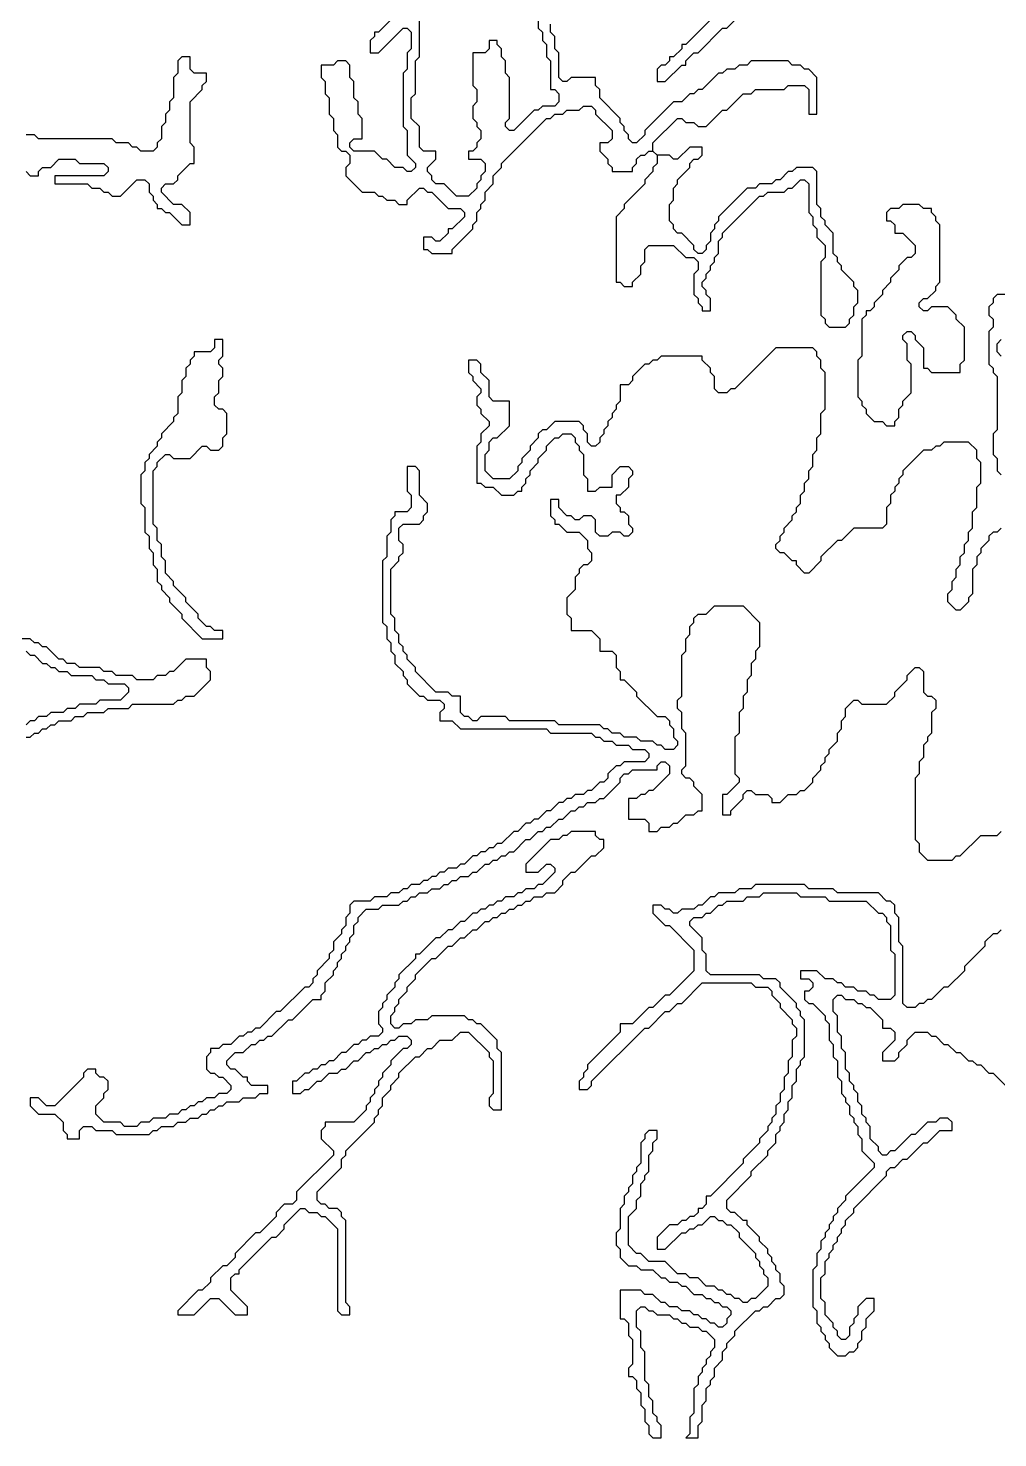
# Model space of a CAD drawing. Header units: metres. Extents: x 0 to 100, y 0 to 128.
# Drawn here: x 78.64 to 84.55, y 13.98 to 22.58 of the extents above; entities that cross this region are included whole.
import ezdxf

# ---------------------------------------------------------------- set-up
doc = ezdxf.new("R2010")
doc.units = ezdxf.units.M

msp = doc.modelspace()

# ---------------------------------------------------------------- linework, layer by layer
for points in [[(80.85, 22.625), (80.775, 22.55), (80.75, 22.55), (80.75, 22.525), (80.725, 22.5), (80.725, 22.425), (80.775, 22.425), (80.925, 22.575), (80.95, 22.575), (80.975, 22.55), (80.975, 22.45), (80.95, 22.425), (80.95, 22.325), (80.925, 22.3), (80.925, 21.975), (80.95, 21.95), (80.95, 21.8), (81, 21.75), (81, 21.725), (80.975, 21.7), (80.95, 21.7), (80.925, 21.725), (80.875, 21.725), (80.825, 21.775), (80.8, 21.775), (80.75, 21.825), (80.625, 21.825), (80.6, 21.85), (80.6, 21.875), (80.625, 21.9), (80.675, 21.9), (80.675, 22.025), (80.65, 22.05), (80.65, 22.125), (80.625, 22.15), (80.625, 22.25), (80.6, 22.275), (80.6, 22.35), (80.575, 22.375), (80.525, 22.375), (80.5, 22.35), (80.425, 22.35), (80.425, 22.275), (80.45, 22.25), (80.45, 22.175), (80.475, 22.15), (80.475, 22.05), (80.5, 22.025), (80.5, 21.95), (80.525, 21.925), (80.525, 21.85), (80.55, 21.825), (80.575, 21.825), (80.6, 21.8), (80.6, 21.75), (80.575, 21.725), (80.575, 21.675), (80.675, 21.575), (80.75, 21.575), (80.775, 21.55), (80.8, 21.55), (80.825, 21.525), (80.875, 21.525), (80.9, 21.5), (80.95, 21.5), (80.95, 21.525), (81.025, 21.6), (81.05, 21.6), (81.075, 21.575), (81.1, 21.575), (81.2, 21.475), (81.275, 21.475), (81.3, 21.45), (81.3, 21.425), (81.225, 21.35), (81.2, 21.35), (81.2, 21.325), (81.15, 21.275), (81.125, 21.275), (81.1, 21.3), (81.05, 21.3), (81.05, 21.225), (81.075, 21.225), (81.1, 21.2), (81.225, 21.2), (81.225, 21.225), (81.35, 21.35), (81.35, 21.375), (81.375, 21.4), (81.375, 21.45), (81.4, 21.475), (81.4, 21.5), (81.425, 21.525), (81.425, 21.575), (81.475, 21.625), (81.475, 21.675), (81.525, 21.725), (81.525, 21.75), (81.8, 22.025), (81.825, 22.025), (81.85, 22.05), (81.9, 22.05), (81.925, 22.075), (82, 22.075), (82.025, 22.1), (82.075, 22.1), (82.1, 22.075), (82.1, 22.05), (82.2, 21.95), (82.2, 21.9), (82.175, 21.875), (82.125, 21.875), (82.125, 21.825), (82.175, 21.775), (82.175, 21.75), (82.2, 21.725), (82.2, 21.7), (82.325, 21.7), (82.325, 21.725), (82.35, 21.75), (82.35, 21.775), (82.375, 21.8), (82.4, 21.8), (82.425, 21.825), (82.45, 21.825), (82.475, 21.8), (82.475, 21.75), (82.45, 21.725), (82.45, 21.7), (82.4, 21.65), (82.4, 21.625), (82.275, 21.5), (82.275, 21.475), (82.225, 21.425), (82.225, 21.025), (82.25, 21.025), (82.275, 21), (82.325, 21), (82.325, 21.025), (82.375, 21.075), (82.375, 21.125), (82.4, 21.15), (82.4, 21.225), (82.425, 21.25), (82.575, 21.25), (82.65, 21.175), (82.7, 21.175), (82.725, 21.15), (82.725, 21.1), (82.7, 21.075), (82.7, 20.95), (82.725, 20.925), (82.725, 20.9), (82.75, 20.875), (82.75, 20.85), (82.8, 20.85), (82.8, 20.925), (82.775, 20.95), (82.775, 20.975), (82.75, 21), (82.75, 21.025), (82.775, 21.05), (82.775, 21.075), (82.8, 21.1), (82.8, 21.125), (82.825, 21.15), (82.825, 21.175), (82.85, 21.2), (82.85, 21.275), (82.875, 21.3), (82.875, 21.325), (83.1, 21.55), (83.125, 21.55), (83.15, 21.575), (83.25, 21.575), (83.275, 21.6), (83.3, 21.6), (83.35, 21.65), (83.375, 21.65), (83.4, 21.625), (83.4, 21.45), (83.425, 21.425), (83.425, 21.375), (83.45, 21.35), (83.45, 21.3), (83.5, 21.25), (83.5, 21.175), (83.475, 21.15), (83.475, 20.825), (83.5, 20.8), (83.5, 20.775), (83.525, 20.75), (83.625, 20.75), (83.65, 20.775), (83.65, 20.8), (83.675, 20.825), (83.675, 20.875), (83.7, 20.9), (83.7, 20.975), (83.675, 21), (83.675, 21.025), (83.6, 21.1), (83.6, 21.125), (83.575, 21.15), (83.575, 21.175), (83.55, 21.2), (83.55, 21.325), (83.5, 21.375), (83.5, 21.4), (83.475, 21.425), (83.475, 21.475), (83.45, 21.5), (83.45, 21.7), (83.425, 21.725), (83.325, 21.725), (83.3, 21.7), (83.275, 21.7), (83.225, 21.65), (83.2, 21.65), (83.175, 21.625), (83.1, 21.625), (83.075, 21.6), (83.025, 21.6), (82.85, 21.425), (82.85, 21.4), (82.825, 21.375), (82.825, 21.35), (82.8, 21.325), (82.8, 21.275), (82.775, 21.25), (82.775, 21.225), (82.75, 21.2), (82.725, 21.2), (82.7, 21.225), (82.7, 21.25), (82.625, 21.325), (82.6, 21.325), (82.575, 21.35), (82.575, 21.375), (82.55, 21.4), (82.55, 21.5), (82.575, 21.525), (82.575, 21.6), (82.6, 21.625), (82.6, 21.65), (82.675, 21.725), (82.675, 21.75), (82.7, 21.775), (82.725, 21.775), (82.75, 21.8), (82.75, 21.85), (82.675, 21.85), (82.6, 21.775), (82.575, 21.775), (82.55, 21.8), (82.475, 21.8), (82.45, 21.825), (82.45, 21.875), (82.6, 22.025), (82.625, 22.025), (82.65, 22), (82.7, 22), (82.725, 21.975), (82.775, 21.975), (82.875, 22.075), (82.9, 22.075), (83, 22.175), (83.05, 22.175), (83.075, 22.2), (83.25, 22.2), (83.275, 22.225), (83.375, 22.225), (83.4, 22.2), (83.4, 22.05), (83.45, 22.05), (83.45, 22.275), (83.4, 22.325), (83.375, 22.325), (83.35, 22.35), (83.3, 22.35), (83.275, 22.375), (83.05, 22.375), (83.025, 22.35), (82.975, 22.35), (82.95, 22.325), (82.9, 22.325), (82.875, 22.3), (82.85, 22.3), (82.75, 22.2), (82.725, 22.2), (82.7, 22.175), (82.675, 22.175), (82.625, 22.125), (82.575, 22.125), (82.4, 21.95), (82.4, 21.925), (82.35, 21.875), (82.325, 21.875), (82.3, 21.9), (82.3, 21.925), (82.275, 21.95), (82.275, 21.975), (82.25, 22), (82.25, 22.025), (82.125, 22.15), (82.125, 22.2), (82.1, 22.225), (82.1, 22.275), (81.95, 22.275), (81.925, 22.25), (81.9, 22.25), (81.875, 22.275), (81.875, 22.425), (81.85, 22.45), (81.85, 22.525), (81.825, 22.55), (81.825, 22.6)], [(81.75, 22.625), (81.75, 22.575), (81.775, 22.55), (81.775, 22.5), (81.8, 22.475), (81.8, 22.4), (81.825, 22.375), (81.825, 22.2), (81.85, 22.2), (81.875, 22.175), (81.875, 22.125), (81.85, 22.1), (81.775, 22.1), (81.75, 22.075), (81.725, 22.075), (81.6, 21.95), (81.575, 21.95), (81.55, 21.975), (81.55, 22), (81.575, 22.025), (81.575, 22.275), (81.55, 22.3), (81.55, 22.375), (81.525, 22.4), (81.525, 22.45), (81.5, 22.475), (81.5, 22.5), (81.45, 22.5), (81.45, 22.45), (81.425, 22.425), (81.35, 22.425), (81.35, 22.225), (81.375, 22.2), (81.375, 22.125), (81.35, 22.1), (81.35, 22.025), (81.375, 22), (81.375, 21.975), (81.4, 21.95), (81.4, 21.9), (81.375, 21.875), (81.375, 21.85), (81.35, 21.825), (81.325, 21.825), (81.325, 21.775), (81.4, 21.775), (81.425, 21.75), (81.425, 21.7), (81.4, 21.675), (81.4, 21.65), (81.375, 21.625), (81.375, 21.6), (81.325, 21.55), (81.25, 21.55), (81.175, 21.625), (81.125, 21.625), (81.1, 21.65), (81.1, 21.675), (81.075, 21.7), (81.075, 21.725), (81.125, 21.775), (81.125, 21.825), (81.05, 21.825), (81.025, 21.85), (81.025, 21.975), (80.975, 22.025), (80.975, 22.15), (81, 22.175), (81, 22.375), (81.025, 22.4), (81.025, 22.65)], [(82.8, 22.625), (82.65, 22.475), (82.625, 22.475), (82.625, 22.45), (82.575, 22.4), (82.55, 22.4), (82.55, 22.375), (82.525, 22.35), (82.5, 22.35), (82.475, 22.325), (82.475, 22.25), (82.525, 22.25), (82.625, 22.35), (82.65, 22.35), (82.65, 22.375), (82.7, 22.425), (82.725, 22.425), (82.875, 22.575), (82.9, 22.575), (82.975, 22.65)], [(78.625, 21.7), (78.65, 21.675), (78.7, 21.675), (78.7, 21.7), (78.725, 21.725), (78.775, 21.725), (78.825, 21.775), (78.925, 21.775), (78.95, 21.75), (79.1, 21.75), (79.125, 21.725), (79.125, 21.7), (79.1, 21.675), (78.8, 21.675), (78.8, 21.625), (79, 21.625), (79.025, 21.6), (79.075, 21.6), (79.1, 21.575), (79.125, 21.575), (79.15, 21.55), (79.2, 21.55), (79.3, 21.65), (79.35, 21.65), (79.375, 21.625), (79.375, 21.575), (79.4, 21.55), (79.4, 21.525), (79.425, 21.5), (79.425, 21.475), (79.45, 21.475), (79.475, 21.45), (79.5, 21.45), (79.575, 21.375), (79.625, 21.375), (79.625, 21.45), (79.575, 21.5), (79.525, 21.5), (79.45, 21.575), (79.45, 21.6), (79.475, 21.625), (79.525, 21.625), (79.55, 21.65), (79.55, 21.675), (79.625, 21.75), (79.65, 21.75), (79.65, 21.85), (79.625, 21.875), (79.625, 22.125), (79.7, 22.2), (79.7, 22.225), (79.725, 22.25), (79.725, 22.3), (79.65, 22.3), (79.625, 22.325), (79.625, 22.4), (79.575, 22.4), (79.55, 22.375), (79.55, 22.3), (79.525, 22.275), (79.525, 22.15), (79.5, 22.125), (79.5, 22.075), (79.475, 22.05), (79.475, 22), (79.45, 21.975), (79.45, 21.9), (79.425, 21.875), (79.425, 21.85), (79.4, 21.825), (79.325, 21.825), (79.3, 21.85), (79.275, 21.85), (79.25, 21.875), (79.175, 21.875), (79.15, 21.9), (78.7, 21.9), (78.675, 21.925), (78.625, 21.925)], [(84.6, 20.95), (84.55, 20.95), (84.525, 20.925), (84.525, 20.9), (84.5, 20.875), (84.5, 20.825), (84.525, 20.8), (84.525, 20.75), (84.5, 20.725), (84.5, 20.525), (84.525, 20.5), (84.525, 20.475), (84.55, 20.45), (84.55, 20.125), (84.525, 20.1), (84.525, 19.975), (84.55, 19.95), (84.55, 19.875), (84.575, 19.85)], [(84.575, 20.575), (84.55, 20.6), (84.55, 20.65), (84.575, 20.675)], [(84.575, 19.525), (84.55, 19.5), (84.525, 19.5), (84.5, 19.475), (84.5, 19.45), (84.45, 19.4), (84.45, 19.375), (84.425, 19.35), (84.425, 19.3), (84.4, 19.275), (84.4, 19.125), (84.375, 19.1), (84.375, 19.075), (84.325, 19.025), (84.3, 19.025), (84.25, 19.075), (84.25, 19.125), (84.275, 19.15), (84.275, 19.2), (84.3, 19.225), (84.3, 19.275), (84.325, 19.3), (84.325, 19.35), (84.35, 19.375), (84.35, 19.425), (84.375, 19.45), (84.375, 19.5), (84.4, 19.525), (84.4, 19.625), (84.425, 19.65), (84.425, 19.775), (84.45, 19.8), (84.45, 19.925), (84.425, 19.95), (84.425, 20), (84.375, 20.05), (84.225, 20.05), (84.2, 20.025), (84.175, 20.025), (84.15, 20), (84.1, 20), (83.975, 19.875), (83.975, 19.85), (83.95, 19.825), (83.95, 19.8), (83.925, 19.775), (83.925, 19.75), (83.9, 19.725), (83.9, 19.675), (83.875, 19.65), (83.875, 19.55), (83.85, 19.525), (83.675, 19.525), (83.6, 19.45), (83.575, 19.45), (83.475, 19.35), (83.475, 19.325), (83.4, 19.25), (83.375, 19.25), (83.325, 19.3), (83.325, 19.325), (83.3, 19.325), (83.25, 19.375), (83.225, 19.375), (83.2, 19.4), (83.2, 19.425), (83.225, 19.45), (83.225, 19.475), (83.25, 19.5), (83.25, 19.525), (83.3, 19.575), (83.3, 19.6), (83.325, 19.625), (83.325, 19.65), (83.35, 19.675), (83.35, 19.725), (83.375, 19.75), (83.375, 19.8), (83.4, 19.825), (83.4, 19.875), (83.425, 19.9), (83.425, 19.975), (83.45, 20), (83.45, 20.075), (83.475, 20.1), (83.475, 20.225), (83.5, 20.25), (83.5, 20.475), (83.475, 20.5), (83.475, 20.55), (83.45, 20.575), (83.45, 20.6), (83.425, 20.625), (83.2, 20.625), (82.95, 20.375), (82.925, 20.375), (82.9, 20.35), (82.85, 20.35), (82.825, 20.375), (82.825, 20.45), (82.8, 20.475), (82.8, 20.5), (82.75, 20.55), (82.75, 20.575), (82.5, 20.575), (82.475, 20.55), (82.45, 20.55), (82.425, 20.525), (82.4, 20.525), (82.325, 20.45), (82.325, 20.425), (82.3, 20.4), (82.25, 20.4), (82.25, 20.3), (82.225, 20.275), (82.225, 20.25), (82.2, 20.225), (82.2, 20.2), (82.175, 20.175), (82.175, 20.15), (82.15, 20.125), (82.15, 20.1), (82.125, 20.075), (82.125, 20.05), (82.1, 20.025), (82.075, 20.025), (82.05, 20.05), (82.05, 20.1), (82.025, 20.125), (82.025, 20.15), (82, 20.175), (81.85, 20.175), (81.8, 20.125), (81.775, 20.125), (81.75, 20.1), (81.75, 20.075), (81.7, 20.025), (81.7, 20), (81.65, 19.95), (81.65, 19.925), (81.625, 19.9), (81.625, 19.875), (81.575, 19.825), (81.475, 19.825), (81.425, 19.875), (81.425, 19.975), (81.45, 20), (81.45, 20.05), (81.475, 20.075), (81.5, 20.075), (81.575, 20.15), (81.575, 20.3), (81.475, 20.3), (81.45, 20.325), (81.45, 20.425), (81.4, 20.475), (81.4, 20.525), (81.375, 20.55), (81.325, 20.55), (81.325, 20.475), (81.35, 20.45), (81.35, 20.425), (81.4, 20.375), (81.4, 20.35), (81.375, 20.325), (81.375, 20.275), (81.4, 20.25), (81.4, 20.225), (81.45, 20.175), (81.45, 20.15), (81.4, 20.1), (81.4, 20.05), (81.375, 20.025), (81.375, 19.8), (81.4, 19.8), (81.425, 19.775), (81.475, 19.775), (81.525, 19.725), (81.6, 19.725), (81.625, 19.75), (81.65, 19.75), (81.65, 19.775), (81.675, 19.8), (81.675, 19.825), (81.7, 19.85), (81.7, 19.875), (81.75, 19.925), (81.75, 19.95), (81.8, 20), (81.8, 20.025), (81.85, 20.075), (81.875, 20.075), (81.9, 20.1), (81.95, 20.1), (81.975, 20.075), (81.975, 20.05), (82, 20.025), (82, 20), (82.025, 19.975), (82.025, 19.85), (82.05, 19.825), (82.05, 19.75), (82.1, 19.75), (82.125, 19.775), (82.2, 19.775), (82.2, 19.85), (82.25, 19.9), (82.3, 19.9), (82.325, 19.875), (82.325, 19.85), (82.3, 19.825), (82.3, 19.775), (82.25, 19.725), (82.225, 19.725), (82.225, 19.675), (82.25, 19.65), (82.25, 19.625), (82.275, 19.625), (82.3, 19.6), (82.3, 19.55), (82.325, 19.525), (82.325, 19.5), (82.3, 19.475), (82.275, 19.475), (82.25, 19.5), (82.2, 19.5), (82.175, 19.475), (82.125, 19.475), (82.1, 19.5), (82.1, 19.575), (82.075, 19.6), (82.025, 19.6), (82, 19.575), (81.975, 19.575), (81.95, 19.6), (81.925, 19.6), (81.875, 19.65), (81.875, 19.7), (81.825, 19.7), (81.825, 19.6), (81.85, 19.575), (81.85, 19.55), (81.875, 19.55), (81.925, 19.5), (82, 19.5), (82.05, 19.45), (82.05, 19.4), (82.075, 19.375), (82.075, 19.325), (82.05, 19.3), (82.025, 19.3), (82, 19.275), (82, 19.25), (81.975, 19.225), (81.975, 19.15), (81.925, 19.1), (81.925, 19), (81.95, 18.975), (81.95, 18.9), (82.075, 18.9), (82.125, 18.85), (82.125, 18.775), (82.2, 18.775), (82.225, 18.75), (82.225, 18.675), (82.25, 18.65), (82.25, 18.6), (82.275, 18.6), (82.35, 18.525), (82.35, 18.5), (82.475, 18.375), (82.525, 18.375), (82.55, 18.35), (82.55, 18.325), (82.575, 18.3), (82.575, 18.25), (82.6, 18.225), (82.6, 18.2), (82.575, 18.175), (82.525, 18.175), (82.5, 18.2), (82.475, 18.2), (82.45, 18.225), (82.375, 18.225), (82.35, 18.25), (82.275, 18.25), (82.25, 18.275), (82.2, 18.275), (82.175, 18.3), (82.15, 18.3), (82.125, 18.325), (81.875, 18.325), (81.85, 18.35), (81.575, 18.35), (81.55, 18.375), (81.4, 18.375), (81.375, 18.35), (81.35, 18.35), (81.325, 18.375), (81.3, 18.375), (81.275, 18.4), (81.275, 18.5), (81.225, 18.5), (81.2, 18.525), (81.125, 18.525), (81, 18.65), (81, 18.675), (80.95, 18.725), (80.95, 18.75), (80.925, 18.775), (80.925, 18.8), (80.9, 18.825), (80.9, 18.875), (80.875, 18.9), (80.875, 18.975), (80.85, 19), (80.85, 19.275), (80.9, 19.325), (80.9, 19.35), (80.925, 19.375), (80.925, 19.425), (80.9, 19.45), (80.9, 19.525), (80.925, 19.55), (81.025, 19.55), (81.05, 19.575), (81.05, 19.6), (81.075, 19.625), (81.075, 19.675), (81.025, 19.725), (81.025, 19.875), (81, 19.9), (80.95, 19.9), (80.95, 19.75), (80.975, 19.725), (80.975, 19.65), (80.95, 19.625), (80.875, 19.625), (80.875, 19.6), (80.85, 19.575), (80.85, 19.5), (80.825, 19.475), (80.825, 19.35), (80.8, 19.325), (80.8, 18.95), (80.825, 18.925), (80.825, 18.85), (80.85, 18.825), (80.85, 18.775), (80.875, 18.75), (80.875, 18.7), (80.925, 18.65), (80.925, 18.625), (80.95, 18.6), (80.95, 18.575), (81.025, 18.5), (81.05, 18.5), (81.075, 18.475), (81.15, 18.475), (81.175, 18.45), (81.175, 18.425), (81.15, 18.4), (81.15, 18.35), (81.225, 18.35), (81.275, 18.3), (81.8, 18.3), (81.825, 18.275), (82.075, 18.275), (82.1, 18.25), (82.125, 18.25), (82.15, 18.225), (82.2, 18.225), (82.225, 18.2), (82.3, 18.2), (82.325, 18.175), (82.4, 18.175), (82.425, 18.15), (82.425, 18.125), (82.4, 18.1), (82.275, 18.1), (82.25, 18.075), (82.225, 18.075), (82.175, 18.025), (82.175, 18), (82.15, 17.975), (82.125, 17.975), (82.075, 17.925), (82.05, 17.925), (82.025, 17.9), (81.975, 17.9), (81.95, 17.875), (81.925, 17.875), (81.9, 17.85), (81.875, 17.85), (81.825, 17.8), (81.8, 17.8), (81.75, 17.75), (81.725, 17.75), (81.7, 17.725), (81.675, 17.725), (81.625, 17.675), (81.6, 17.675), (81.525, 17.6), (81.5, 17.6), (81.475, 17.575), (81.45, 17.575), (81.425, 17.55), (81.4, 17.55), (81.375, 17.525), (81.35, 17.525), (81.3, 17.475), (81.275, 17.475), (81.25, 17.45), (81.2, 17.45), (81.175, 17.425), (81.15, 17.425), (81.125, 17.4), (81.1, 17.4), (81.075, 17.375), (81.05, 17.375), (81.025, 17.35), (80.975, 17.35), (80.95, 17.325), (80.925, 17.325), (80.9, 17.3), (80.85, 17.3), (80.825, 17.275), (80.75, 17.275), (80.725, 17.25), (80.625, 17.25), (80.6, 17.225), (80.6, 17.175), (80.575, 17.15), (80.575, 17.1), (80.55, 17.075), (80.55, 17.05), (80.5, 17), (80.5, 16.95), (80.475, 16.925), (80.475, 16.9), (80.4, 16.825), (80.4, 16.8), (80.375, 16.775), (80.375, 16.75), (80.35, 16.725), (80.325, 16.725), (80.175, 16.575), (80.15, 16.575), (80.05, 16.475), (80.025, 16.475), (80, 16.45), (79.975, 16.45), (79.95, 16.425), (79.925, 16.425), (79.875, 16.375), (79.825, 16.375), (79.8, 16.35), (79.75, 16.35), (79.75, 16.325), (79.725, 16.3), (79.725, 16.225), (79.75, 16.2), (79.775, 16.2), (79.8, 16.175), (79.825, 16.175), (79.875, 16.125), (79.875, 16.1), (79.85, 16.075), (79.8, 16.075), (79.775, 16.05), (79.725, 16.05), (79.7, 16.025), (79.675, 16.025), (79.65, 16), (79.625, 16), (79.6, 15.975), (79.575, 15.975), (79.55, 15.95), (79.5, 15.95), (79.475, 15.925), (79.4, 15.925), (79.375, 15.9), (79.325, 15.9), (79.3, 15.875), (79.225, 15.875), (79.2, 15.9), (79.1, 15.9), (79.05, 15.95), (79.05, 16), (79.1, 16.05), (79.1, 16.075), (79.125, 16.1), (79.125, 16.15), (79.1, 16.175), (79.075, 16.175), (79.05, 16.2), (79.05, 16.225), (79, 16.225), (78.975, 16.2), (78.975, 16.175), (78.8, 16), (78.75, 16), (78.7, 16.05), (78.65, 16.05), (78.65, 16), (78.7, 15.95), (78.8, 15.95), (78.85, 15.9), (78.85, 15.85), (78.875, 15.825), (78.875, 15.8), (78.95, 15.8), (78.95, 15.85), (78.975, 15.875), (79.025, 15.875), (79.05, 15.85), (79.15, 15.85), (79.175, 15.825), (79.375, 15.825), (79.4, 15.85), (79.425, 15.85), (79.45, 15.875), (79.525, 15.875), (79.55, 15.9), (79.6, 15.9), (79.625, 15.925), (79.675, 15.925), (79.7, 15.95), (79.725, 15.95), (79.75, 15.975), (79.775, 15.975), (79.8, 16), (79.825, 16), (79.85, 16.025), (79.925, 16.025), (79.95, 16.05), (80.025, 16.05), (80.05, 16.075), (80.1, 16.075), (80.1, 16.125), (80, 16.125), (79.975, 16.15), (79.975, 16.175), (79.95, 16.175), (79.9, 16.225), (79.875, 16.225), (79.85, 16.25), (79.85, 16.275), (79.9, 16.325), (79.95, 16.325), (80, 16.375), (80.025, 16.375), (80.05, 16.4), (80.075, 16.4), (80.1, 16.425), (80.125, 16.425), (80.225, 16.525), (80.25, 16.525), (80.375, 16.65), (80.425, 16.65), (80.425, 16.675), (80.45, 16.7), (80.45, 16.75), (80.5, 16.8), (80.5, 16.825), (80.525, 16.85), (80.525, 16.875), (80.55, 16.9), (80.55, 16.925), (80.575, 16.95), (80.575, 16.975), (80.6, 17), (80.6, 17.025), (80.625, 17.05), (80.625, 17.1), (80.65, 17.125), (80.65, 17.15), (80.7, 17.2), (80.775, 17.2), (80.8, 17.225), (80.9, 17.225), (80.925, 17.25), (80.95, 17.25), (80.975, 17.275), (81, 17.275), (81.025, 17.3), (81.075, 17.3), (81.1, 17.325), (81.15, 17.325), (81.175, 17.35), (81.2, 17.35), (81.225, 17.375), (81.25, 17.375), (81.275, 17.4), (81.325, 17.4), (81.35, 17.425), (81.375, 17.425), (81.425, 17.475), (81.45, 17.475), (81.475, 17.5), (81.5, 17.5), (81.525, 17.525), (81.55, 17.525), (81.575, 17.55), (81.6, 17.55), (81.675, 17.625), (81.7, 17.625), (81.75, 17.675), (81.775, 17.675), (81.8, 17.7), (81.825, 17.7), (81.875, 17.75), (81.9, 17.75), (81.95, 17.8), (81.975, 17.8), (82, 17.825), (82.025, 17.825), (82.05, 17.85), (82.1, 17.85), (82.125, 17.875), (82.15, 17.875), (82.25, 17.975), (82.25, 18), (82.275, 18.025), (82.3, 18.025), (82.325, 18.05), (82.475, 18.05), (82.475, 18.075), (82.5, 18.1), (82.525, 18.1), (82.55, 18.075), (82.55, 18.025), (82.45, 17.925), (82.425, 17.925), (82.4, 17.9), (82.375, 17.9), (82.35, 17.875), (82.3, 17.875), (82.3, 17.75), (82.4, 17.75), (82.425, 17.725), (82.425, 17.675), (82.475, 17.675), (82.5, 17.7), (82.55, 17.7), (82.575, 17.725), (82.6, 17.725), (82.65, 17.775), (82.7, 17.775), (82.725, 17.8), (82.75, 17.8), (82.75, 17.9), (82.7, 17.95), (82.7, 17.975), (82.675, 18), (82.65, 18), (82.625, 18.025), (82.625, 18.05), (82.65, 18.075), (82.65, 18.275), (82.625, 18.3), (82.625, 18.4), (82.6, 18.425), (82.6, 18.475), (82.625, 18.5), (82.625, 18.75), (82.65, 18.775), (82.65, 18.85), (82.675, 18.875), (82.675, 18.925), (82.7, 18.95), (82.7, 18.975), (82.725, 19), (82.775, 19), (82.825, 19.05), (83, 19.05), (83.1, 18.95), (83.1, 18.8), (83.075, 18.775), (83.075, 18.725), (83.05, 18.7), (83.05, 18.625), (83.025, 18.6), (83.025, 18.525), (83, 18.5), (83, 18.425), (82.975, 18.4), (82.975, 18.275), (82.95, 18.25), (82.95, 18.025), (82.975, 18), (82.975, 17.975), (82.9, 17.9), (82.875, 17.9), (82.875, 17.775), (82.925, 17.775), (82.925, 17.8), (83, 17.875), (83, 17.9), (83.025, 17.925), (83.05, 17.925), (83.075, 17.9), (83.15, 17.9), (83.175, 17.875), (83.175, 17.85), (83.225, 17.85), (83.275, 17.9), (83.325, 17.9), (83.35, 17.925), (83.375, 17.925), (83.425, 17.975), (83.425, 18), (83.475, 18.05), (83.475, 18.075), (83.5, 18.1), (83.5, 18.125), (83.525, 18.15), (83.525, 18.175), (83.575, 18.225), (83.575, 18.275), (83.6, 18.3), (83.6, 18.35), (83.625, 18.375), (83.625, 18.425), (83.675, 18.475), (83.7, 18.475), (83.725, 18.45), (83.875, 18.45), (83.925, 18.5), (83.925, 18.525), (84, 18.6), (84, 18.625), (84.05, 18.675), (84.075, 18.675), (84.1, 18.65), (84.1, 18.525), (84.125, 18.5), (84.15, 18.5), (84.175, 18.475), (84.175, 18.425), (84.15, 18.4), (84.15, 18.275), (84.125, 18.25), (84.125, 18.225), (84.1, 18.2), (84.1, 18.125), (84.075, 18.1), (84.075, 18.025), (84.05, 18), (84.05, 17.625), (84.075, 17.6), (84.075, 17.55), (84.125, 17.5), (84.275, 17.5), (84.3, 17.525), (84.325, 17.525), (84.45, 17.65), (84.55, 17.65), (84.575, 17.675)], [(78.625, 18.25), (78.65, 18.25), (78.675, 18.275), (78.7, 18.275), (78.725, 18.3), (78.75, 18.3), (78.775, 18.325), (78.8, 18.325), (78.825, 18.35), (78.9, 18.35), (78.925, 18.375), (78.975, 18.375), (79, 18.4), (79.1, 18.4), (79.125, 18.425), (79.25, 18.425), (79.275, 18.45), (79.525, 18.45), (79.55, 18.475), (79.575, 18.475), (79.6, 18.5), (79.65, 18.5), (79.75, 18.6), (79.75, 18.65), (79.725, 18.675), (79.725, 18.725), (79.6, 18.725), (79.525, 18.65), (79.5, 18.65), (79.475, 18.625), (79.425, 18.625), (79.4, 18.6), (79.3, 18.6), (79.275, 18.625), (79.175, 18.625), (79.15, 18.65), (79.1, 18.65), (79.075, 18.675), (78.95, 18.675), (78.925, 18.7), (78.875, 18.7), (78.85, 18.725), (78.825, 18.725), (78.75, 18.8), (78.725, 18.8), (78.7, 18.825), (78.675, 18.825), (78.65, 18.85), (78.6, 18.85)], [(78.625, 18.775), (78.65, 18.75), (78.675, 18.75), (78.725, 18.7), (78.75, 18.7), (78.775, 18.675), (78.8, 18.675), (78.825, 18.65), (78.875, 18.65), (78.9, 18.625), (79.025, 18.625), (79.05, 18.6), (79.1, 18.6), (79.125, 18.575), (79.225, 18.575), (79.25, 18.55), (79.25, 18.525), (79.2, 18.475), (79.075, 18.475), (79.05, 18.45), (78.95, 18.45), (78.925, 18.425), (78.875, 18.425), (78.85, 18.4), (78.775, 18.4), (78.75, 18.375), (78.7, 18.375), (78.675, 18.35), (78.65, 18.35), (78.625, 18.325)], [(84.575, 17.075), (84.55, 17.05), (84.525, 17.05), (84.475, 17), (84.475, 16.975), (84.35, 16.85), (84.35, 16.825), (84.25, 16.725), (84.225, 16.725), (84.15, 16.65), (84.125, 16.65), (84.1, 16.625), (84.075, 16.625), (84.05, 16.6), (84, 16.6), (83.975, 16.625), (83.975, 16.975), (83.95, 17), (83.95, 17.15), (83.925, 17.175), (83.925, 17.225), (83.9, 17.25), (83.875, 17.25), (83.825, 17.3), (83.575, 17.3), (83.55, 17.325), (83.4, 17.325), (83.375, 17.35), (83.075, 17.35), (83.05, 17.325), (82.975, 17.325), (82.95, 17.3), (82.85, 17.3), (82.825, 17.275), (82.8, 17.275), (82.75, 17.225), (82.725, 17.225), (82.7, 17.2), (82.625, 17.2), (82.6, 17.175), (82.575, 17.175), (82.55, 17.2), (82.525, 17.2), (82.5, 17.225), (82.45, 17.225), (82.45, 17.175), (82.525, 17.1), (82.55, 17.1), (82.7, 16.95), (82.7, 16.825), (82.55, 16.675), (82.525, 16.675), (82.45, 16.6), (82.425, 16.6), (82.325, 16.5), (82.25, 16.5), (82.25, 16.45), (82.05, 16.25), (82.05, 16.225), (82.025, 16.2), (82.025, 16.175), (82, 16.15), (82, 16.1), (82.05, 16.1), (82.075, 16.125), (82.075, 16.15), (82.4, 16.475), (82.425, 16.475), (82.525, 16.575), (82.55, 16.575), (82.6, 16.625), (82.625, 16.625), (82.75, 16.75), (83.05, 16.75), (83.075, 16.725), (83.15, 16.725), (83.175, 16.7), (83.175, 16.675), (83.225, 16.625), (83.225, 16.6), (83.3, 16.525), (83.3, 16.5), (83.325, 16.475), (83.325, 16.425), (83.3, 16.4), (83.3, 16.3), (83.275, 16.275), (83.275, 16.2), (83.25, 16.175), (83.25, 16.1), (83.225, 16.075), (83.225, 16.025), (83.2, 16), (83.2, 15.95), (83.175, 15.925), (83.175, 15.9), (83.15, 15.875), (83.15, 15.85), (83.1, 15.8), (83.1, 15.775), (83, 15.675), (83, 15.65), (82.8, 15.45), (82.775, 15.45), (82.775, 15.4), (82.75, 15.375), (82.725, 15.375), (82.725, 15.35), (82.7, 15.325), (82.675, 15.325), (82.65, 15.3), (82.625, 15.3), (82.6, 15.275), (82.55, 15.275), (82.475, 15.2), (82.475, 15.125), (82.525, 15.125), (82.625, 15.225), (82.65, 15.225), (82.675, 15.25), (82.7, 15.25), (82.725, 15.275), (82.75, 15.275), (82.8, 15.325), (82.825, 15.325), (82.85, 15.3), (82.875, 15.3), (82.9, 15.275), (82.925, 15.275), (82.975, 15.225), (82.975, 15.2), (83.075, 15.1), (83.075, 15.075), (83.1, 15.05), (83.1, 15.025), (83.125, 15), (83.125, 14.975), (83.15, 14.95), (83.15, 14.9), (83.075, 14.825), (83.05, 14.825), (83.025, 14.8), (83, 14.8), (82.975, 14.825), (82.95, 14.825), (82.925, 14.85), (82.9, 14.85), (82.875, 14.875), (82.85, 14.875), (82.825, 14.9), (82.775, 14.9), (82.725, 14.95), (82.675, 14.95), (82.65, 14.975), (82.6, 14.975), (82.525, 15.05), (82.425, 15.05), (82.375, 15.1), (82.35, 15.1), (82.3, 15.15), (82.3, 15.325), (82.35, 15.375), (82.35, 15.425), (82.375, 15.45), (82.375, 15.525), (82.4, 15.55), (82.4, 15.575), (82.425, 15.6), (82.425, 15.7), (82.45, 15.725), (82.45, 15.775), (82.475, 15.8), (82.475, 15.85), (82.425, 15.85), (82.4, 15.825), (82.4, 15.8), (82.375, 15.775), (82.375, 15.65), (82.35, 15.625), (82.35, 15.6), (82.325, 15.575), (82.325, 15.525), (82.3, 15.5), (82.3, 15.475), (82.275, 15.45), (82.275, 15.4), (82.25, 15.375), (82.25, 15.25), (82.225, 15.225), (82.225, 15.15), (82.25, 15.125), (82.25, 15.075), (82.3, 15.025), (82.35, 15.025), (82.375, 15), (82.45, 15), (82.5, 14.95), (82.525, 14.95), (82.55, 14.925), (82.6, 14.925), (82.625, 14.9), (82.65, 14.9), (82.7, 14.85), (82.75, 14.85), (82.775, 14.825), (82.8, 14.825), (82.825, 14.8), (82.85, 14.8), (82.875, 14.775), (82.9, 14.775), (82.925, 14.75), (82.925, 14.725), (82.9, 14.7), (82.9, 14.675), (82.875, 14.65), (82.85, 14.65), (82.825, 14.675), (82.8, 14.675), (82.775, 14.7), (82.75, 14.7), (82.725, 14.725), (82.7, 14.725), (82.675, 14.75), (82.625, 14.75), (82.6, 14.775), (82.55, 14.775), (82.525, 14.8), (82.5, 14.8), (82.45, 14.85), (82.4, 14.85), (82.375, 14.875), (82.25, 14.875), (82.25, 14.7), (82.275, 14.7), (82.3, 14.675), (82.3, 14.6), (82.325, 14.575), (82.325, 14.425), (82.3, 14.4), (82.3, 14.35), (82.325, 14.35), (82.35, 14.325), (82.35, 14.275), (82.375, 14.25), (82.375, 14.175), (82.4, 14.15), (82.4, 14.075), (82.425, 14.05), (82.425, 14), (82.45, 13.975), (82.5, 13.975), (82.5, 14.05), (82.475, 14.075), (82.475, 14.1), (82.45, 14.125), (82.45, 14.2), (82.425, 14.225), (82.425, 14.3), (82.4, 14.325), (82.4, 14.5), (82.375, 14.525), (82.375, 14.625), (82.35, 14.65), (82.35, 14.75), (82.375, 14.775), (82.4, 14.775), (82.425, 14.75), (82.45, 14.75), (82.475, 14.725), (82.55, 14.725), (82.575, 14.7), (82.6, 14.7), (82.625, 14.675), (82.65, 14.675), (82.675, 14.65), (82.725, 14.65), (82.75, 14.625), (82.775, 14.625), (82.825, 14.575), (82.825, 14.525), (82.8, 14.5), (82.8, 14.475), (82.775, 14.45), (82.775, 14.425), (82.75, 14.4), (82.75, 14.375), (82.725, 14.35), (82.725, 14.3), (82.7, 14.275), (82.7, 14.125), (82.675, 14.1), (82.675, 14), (82.65, 13.975), (82.725, 13.975), (82.725, 14.05), (82.75, 14.075), (82.75, 14.175), (82.775, 14.2), (82.775, 14.275), (82.8, 14.3), (82.8, 14.325), (82.825, 14.35), (82.825, 14.4), (82.875, 14.45), (82.875, 14.5), (82.9, 14.525), (82.9, 14.55), (82.95, 14.6), (82.95, 14.625), (83.075, 14.75), (83.1, 14.75), (83.125, 14.775), (83.15, 14.775), (83.2, 14.825), (83.225, 14.825), (83.25, 14.85), (83.25, 14.9), (83.225, 14.925), (83.225, 14.975), (83.2, 15), (83.2, 15.025), (83.175, 15.05), (83.175, 15.075), (83.15, 15.1), (83.15, 15.125), (83.1, 15.175), (83.1, 15.2), (83.025, 15.275), (83.025, 15.3), (83, 15.3), (82.95, 15.35), (82.925, 15.35), (82.9, 15.375), (82.9, 15.425), (83.05, 15.575), (83.05, 15.6), (83.15, 15.7), (83.15, 15.725), (83.2, 15.775), (83.2, 15.825), (83.225, 15.85), (83.225, 15.875), (83.25, 15.9), (83.25, 15.95), (83.275, 15.975), (83.275, 16.025), (83.3, 16.05), (83.3, 16.125), (83.325, 16.15), (83.325, 16.225), (83.35, 16.25), (83.35, 16.275), (83.375, 16.3), (83.375, 16.525), (83.35, 16.55), (83.35, 16.575), (83.325, 16.6), (83.325, 16.625), (83.225, 16.725), (83.225, 16.75), (83.2, 16.775), (83.125, 16.775), (83.1, 16.8), (82.8, 16.8), (82.775, 16.825), (82.775, 16.925), (82.75, 16.95), (82.75, 17.025), (82.675, 17.1), (82.675, 17.125), (82.7, 17.15), (82.75, 17.15), (82.775, 17.175), (82.8, 17.175), (82.85, 17.225), (82.875, 17.225), (82.9, 17.25), (83, 17.25), (83.025, 17.275), (83.1, 17.275), (83.125, 17.3), (83.325, 17.3), (83.35, 17.275), (83.5, 17.275), (83.525, 17.25), (83.75, 17.25), (83.825, 17.175), (83.85, 17.175), (83.875, 17.15), (83.875, 17.125), (83.9, 17.1), (83.9, 16.95), (83.925, 16.925), (83.925, 16.675), (83.9, 16.65), (83.825, 16.65), (83.8, 16.675), (83.775, 16.675), (83.75, 16.7), (83.7, 16.7), (83.675, 16.725), (83.625, 16.725), (83.6, 16.75), (83.575, 16.75), (83.55, 16.775), (83.5, 16.775), (83.45, 16.825), (83.35, 16.825), (83.35, 16.775), (83.4, 16.775), (83.425, 16.75), (83.425, 16.725), (83.4, 16.7), (83.375, 16.7), (83.375, 16.65), (83.4, 16.625), (83.425, 16.625), (83.5, 16.55), (83.5, 16.525), (83.525, 16.5), (83.525, 16.4), (83.55, 16.375), (83.55, 16.3), (83.575, 16.275), (83.575, 16.175), (83.6, 16.15), (83.6, 16.075), (83.625, 16.05), (83.625, 16.025), (83.65, 16), (83.65, 15.95), (83.675, 15.925), (83.675, 15.9), (83.7, 15.875), (83.7, 15.825), (83.725, 15.8), (83.725, 15.725), (83.8, 15.65), (83.8, 15.625), (83.625, 15.45), (83.625, 15.425), (83.575, 15.375), (83.575, 15.35), (83.55, 15.325), (83.55, 15.3), (83.525, 15.275), (83.525, 15.25), (83.5, 15.225), (83.5, 15.2), (83.475, 15.175), (83.475, 15.125), (83.45, 15.1), (83.45, 15.025), (83.425, 15), (83.425, 14.775), (83.45, 14.75), (83.45, 14.675), (83.475, 14.65), (83.475, 14.625), (83.5, 14.6), (83.5, 14.575), (83.525, 14.55), (83.525, 14.525), (83.575, 14.475), (83.625, 14.475), (83.65, 14.5), (83.675, 14.5), (83.7, 14.525), (83.7, 14.55), (83.725, 14.575), (83.725, 14.625), (83.75, 14.65), (83.75, 14.7), (83.8, 14.75), (83.8, 14.825), (83.75, 14.825), (83.7, 14.775), (83.7, 14.725), (83.675, 14.7), (83.675, 14.675), (83.65, 14.65), (83.65, 14.6), (83.625, 14.575), (83.6, 14.575), (83.575, 14.6), (83.575, 14.625), (83.55, 14.65), (83.55, 14.675), (83.5, 14.725), (83.5, 14.8), (83.475, 14.825), (83.475, 14.95), (83.5, 14.975), (83.5, 15.05), (83.525, 15.075), (83.525, 15.1), (83.55, 15.125), (83.55, 15.15), (83.575, 15.175), (83.575, 15.2), (83.6, 15.225), (83.6, 15.25), (83.625, 15.275), (83.625, 15.3), (83.675, 15.35), (83.675, 15.375), (83.875, 15.575), (83.875, 15.6), (83.9, 15.625), (83.925, 15.625), (83.975, 15.675), (84, 15.675), (84.1, 15.775), (84.125, 15.775), (84.2, 15.85), (84.275, 15.85), (84.275, 15.9), (84.25, 15.925), (84.2, 15.925), (84.175, 15.9), (84.125, 15.9), (84.05, 15.825), (84.025, 15.825), (83.925, 15.725), (83.9, 15.725), (83.875, 15.7), (83.85, 15.7), (83.825, 15.725), (83.825, 15.75), (83.775, 15.8), (83.775, 15.875), (83.75, 15.9), (83.75, 15.925), (83.725, 15.95), (83.725, 16), (83.7, 16.025), (83.7, 16.075), (83.675, 16.1), (83.675, 16.125), (83.65, 16.15), (83.65, 16.2), (83.625, 16.225), (83.625, 16.325), (83.6, 16.35), (83.6, 16.425), (83.575, 16.45), (83.575, 16.55), (83.55, 16.575), (83.55, 16.65), (83.575, 16.675), (83.6, 16.675), (83.625, 16.65), (83.675, 16.65), (83.7, 16.625), (83.725, 16.625), (83.75, 16.6), (83.775, 16.6), (83.85, 16.525), (83.85, 16.475), (83.9, 16.475), (83.925, 16.45), (83.925, 16.4), (83.85, 16.325), (83.85, 16.275), (83.925, 16.275), (83.95, 16.3), (83.95, 16.325), (84, 16.375), (84, 16.4), (84.05, 16.45), (84.125, 16.45), (84.15, 16.425), (84.175, 16.425), (84.225, 16.375), (84.25, 16.375), (84.3, 16.325), (84.325, 16.325), (84.375, 16.275), (84.4, 16.275), (84.425, 16.25), (84.45, 16.25), (84.5, 16.2), (84.525, 16.2), (84.6, 16.125)]]:
    msp.add_lwpolyline(points)
for points in [[(83.975, 21.5), (83.95, 21.475), (83.9, 21.475), (83.875, 21.45), (83.875, 21.4), (83.9, 21.4), (83.925, 21.375), (83.925, 21.325), (83.975, 21.325), (84.05, 21.25), (84.05, 21.2), (84.025, 21.175), (84, 21.175), (83.95, 21.125), (83.95, 21.1), (83.9, 21.05), (83.9, 21.025), (83.85, 20.975), (83.85, 20.95), (83.8, 20.9), (83.8, 20.875), (83.775, 20.85), (83.75, 20.85), (83.75, 20.825), (83.725, 20.8), (83.725, 20.575), (83.7, 20.55), (83.7, 20.325), (83.725, 20.3), (83.725, 20.275), (83.75, 20.25), (83.75, 20.225), (83.8, 20.175), (83.85, 20.175), (83.875, 20.15), (83.925, 20.15), (83.925, 20.175), (83.95, 20.2), (83.95, 20.25), (83.975, 20.275), (83.975, 20.3), (84.025, 20.35), (84.025, 20.525), (84, 20.55), (84, 20.65), (83.975, 20.675), (83.975, 20.7), (84, 20.725), (84.025, 20.725), (84.05, 20.7), (84.05, 20.675), (84.1, 20.625), (84.1, 20.5), (84.125, 20.5), (84.15, 20.475), (84.325, 20.475), (84.325, 20.525), (84.35, 20.55), (84.35, 20.75), (84.3, 20.8), (84.3, 20.825), (84.25, 20.875), (84.15, 20.875), (84.125, 20.85), (84.1, 20.85), (84.075, 20.875), (84.075, 20.9), (84.1, 20.925), (84.125, 20.925), (84.175, 20.975), (84.175, 21), (84.2, 21.025), (84.2, 21.375), (84.175, 21.4), (84.175, 21.425), (84.15, 21.45), (84.15, 21.475), (84.1, 21.475), (84.075, 21.5)], [(79.775, 20.675), (79.775, 20.625), (79.75, 20.6), (79.65, 20.6), (79.65, 20.575), (79.625, 20.55), (79.625, 20.525), (79.6, 20.5), (79.6, 20.45), (79.575, 20.425), (79.575, 20.35), (79.55, 20.325), (79.55, 20.225), (79.525, 20.2), (79.525, 20.175), (79.45, 20.1), (79.45, 20.075), (79.425, 20.05), (79.425, 20.025), (79.375, 19.975), (79.375, 19.95), (79.35, 19.925), (79.35, 19.875), (79.325, 19.85), (79.325, 19.675), (79.35, 19.65), (79.35, 19.5), (79.375, 19.475), (79.375, 19.4), (79.4, 19.375), (79.4, 19.3), (79.425, 19.275), (79.425, 19.2), (79.45, 19.175), (79.45, 19.15), (79.5, 19.1), (79.5, 19.075), (79.575, 19), (79.575, 18.975), (79.7, 18.85), (79.825, 18.85), (79.825, 18.9), (79.775, 18.9), (79.75, 18.925), (79.725, 18.925), (79.675, 18.975), (79.675, 19), (79.6, 19.075), (79.6, 19.1), (79.525, 19.175), (79.525, 19.2), (79.475, 19.25), (79.475, 19.325), (79.45, 19.35), (79.45, 19.425), (79.425, 19.45), (79.425, 19.525), (79.4, 19.55), (79.4, 19.875), (79.425, 19.9), (79.425, 19.925), (79.475, 19.975), (79.5, 19.975), (79.525, 19.95), (79.625, 19.95), (79.7, 20.025), (79.725, 20.025), (79.75, 20), (79.8, 20), (79.825, 20.025), (79.825, 20.075), (79.85, 20.1), (79.85, 20.225), (79.825, 20.25), (79.8, 20.25), (79.775, 20.275), (79.775, 20.325), (79.8, 20.35), (79.8, 20.425), (79.825, 20.45), (79.825, 20.5), (79.8, 20.525), (79.8, 20.55), (79.825, 20.575), (79.825, 20.675)], [(81.95, 17.675), (81.925, 17.65), (81.9, 17.65), (81.875, 17.625), (81.825, 17.625), (81.675, 17.475), (81.675, 17.425), (81.75, 17.425), (81.8, 17.475), (81.825, 17.475), (81.85, 17.45), (81.85, 17.425), (81.775, 17.35), (81.75, 17.35), (81.725, 17.325), (81.675, 17.325), (81.65, 17.3), (81.625, 17.3), (81.6, 17.275), (81.55, 17.275), (81.525, 17.25), (81.5, 17.25), (81.475, 17.225), (81.45, 17.225), (81.425, 17.2), (81.4, 17.2), (81.375, 17.175), (81.35, 17.175), (81.3, 17.125), (81.275, 17.125), (81.225, 17.075), (81.2, 17.075), (81.15, 17.025), (81.125, 17.025), (81.025, 16.925), (81, 16.925), (81, 16.9), (80.9, 16.8), (80.9, 16.775), (80.875, 16.75), (80.875, 16.725), (80.825, 16.675), (80.825, 16.65), (80.8, 16.625), (80.8, 16.6), (80.775, 16.575), (80.775, 16.5), (80.8, 16.475), (80.8, 16.45), (80.775, 16.425), (80.725, 16.425), (80.7, 16.4), (80.675, 16.4), (80.65, 16.375), (80.625, 16.375), (80.575, 16.325), (80.55, 16.325), (80.5, 16.275), (80.475, 16.275), (80.45, 16.25), (80.425, 16.25), (80.4, 16.225), (80.375, 16.225), (80.35, 16.2), (80.325, 16.2), (80.275, 16.15), (80.25, 16.15), (80.25, 16.075), (80.3, 16.075), (80.325, 16.1), (80.35, 16.1), (80.4, 16.15), (80.425, 16.15), (80.475, 16.2), (80.525, 16.2), (80.55, 16.225), (80.575, 16.225), (80.625, 16.275), (80.65, 16.275), (80.7, 16.325), (80.725, 16.325), (80.75, 16.35), (80.775, 16.35), (80.8, 16.375), (80.825, 16.375), (80.85, 16.4), (80.875, 16.4), (80.9, 16.425), (80.95, 16.425), (80.975, 16.4), (80.975, 16.375), (80.95, 16.35), (80.925, 16.35), (80.85, 16.275), (80.85, 16.25), (80.8, 16.2), (80.8, 16.175), (80.775, 16.15), (80.775, 16.125), (80.75, 16.1), (80.75, 16.075), (80.725, 16.05), (80.725, 16.025), (80.7, 16), (80.7, 15.975), (80.625, 15.9), (80.45, 15.9), (80.45, 15.875), (80.425, 15.85), (80.425, 15.8), (80.5, 15.725), (80.5, 15.7), (80.275, 15.475), (80.275, 15.425), (80.25, 15.4), (80.2, 15.4), (80.15, 15.35), (80.15, 15.325), (80.05, 15.225), (80.025, 15.225), (79.9, 15.1), (79.9, 15.075), (79.85, 15.025), (79.825, 15.025), (79.75, 14.95), (79.75, 14.925), (79.7, 14.875), (79.675, 14.875), (79.55, 14.75), (79.55, 14.725), (79.65, 14.725), (79.75, 14.825), (79.8, 14.825), (79.9, 14.725), (79.975, 14.725), (79.975, 14.775), (79.875, 14.875), (79.875, 14.95), (79.9, 14.975), (79.925, 14.975), (79.925, 15), (80.125, 15.2), (80.15, 15.2), (80.2, 15.25), (80.2, 15.275), (80.3, 15.375), (80.325, 15.375), (80.35, 15.35), (80.4, 15.35), (80.425, 15.325), (80.45, 15.325), (80.525, 15.25), (80.525, 14.75), (80.55, 14.725), (80.6, 14.725), (80.6, 14.775), (80.575, 14.8), (80.575, 15.3), (80.55, 15.325), (80.55, 15.35), (80.525, 15.375), (80.475, 15.375), (80.45, 15.4), (80.425, 15.4), (80.4, 15.425), (80.4, 15.475), (80.55, 15.625), (80.55, 15.675), (80.575, 15.7), (80.575, 15.725), (80.75, 15.9), (80.75, 15.925), (80.775, 15.95), (80.775, 15.975), (80.8, 16), (80.8, 16.05), (80.85, 16.1), (80.85, 16.125), (80.9, 16.175), (80.9, 16.2), (81, 16.3), (81.025, 16.3), (81.075, 16.35), (81.1, 16.35), (81.15, 16.4), (81.225, 16.4), (81.275, 16.45), (81.325, 16.45), (81.45, 16.325), (81.45, 16.3), (81.475, 16.275), (81.475, 16.075), (81.45, 16.05), (81.45, 16), (81.475, 15.975), (81.525, 15.975), (81.525, 16.325), (81.5, 16.35), (81.5, 16.4), (81.4, 16.5), (81.375, 16.5), (81.35, 16.525), (81.325, 16.525), (81.3, 16.55), (81.1, 16.55), (81.075, 16.525), (81, 16.525), (80.975, 16.5), (80.925, 16.5), (80.9, 16.475), (80.875, 16.475), (80.85, 16.5), (80.85, 16.55), (80.875, 16.575), (80.875, 16.6), (80.9, 16.625), (80.9, 16.65), (80.95, 16.7), (80.95, 16.725), (81, 16.775), (81, 16.8), (81.1, 16.9), (81.125, 16.9), (81.2, 16.975), (81.225, 16.975), (81.275, 17.025), (81.3, 17.025), (81.35, 17.075), (81.375, 17.075), (81.425, 17.125), (81.45, 17.125), (81.475, 17.15), (81.5, 17.15), (81.525, 17.175), (81.55, 17.175), (81.575, 17.2), (81.6, 17.2), (81.625, 17.225), (81.65, 17.225), (81.675, 17.25), (81.7, 17.25), (81.725, 17.275), (81.775, 17.275), (81.8, 17.3), (81.85, 17.3), (81.9, 17.35), (81.9, 17.375), (81.95, 17.425), (81.975, 17.425), (82.075, 17.525), (82.1, 17.525), (82.15, 17.575), (82.15, 17.625), (82.125, 17.625), (82.1, 17.65), (82.1, 17.675)]]:
    msp.add_lwpolyline(points, close=True)

doc.saveas('drawing.dxf')
